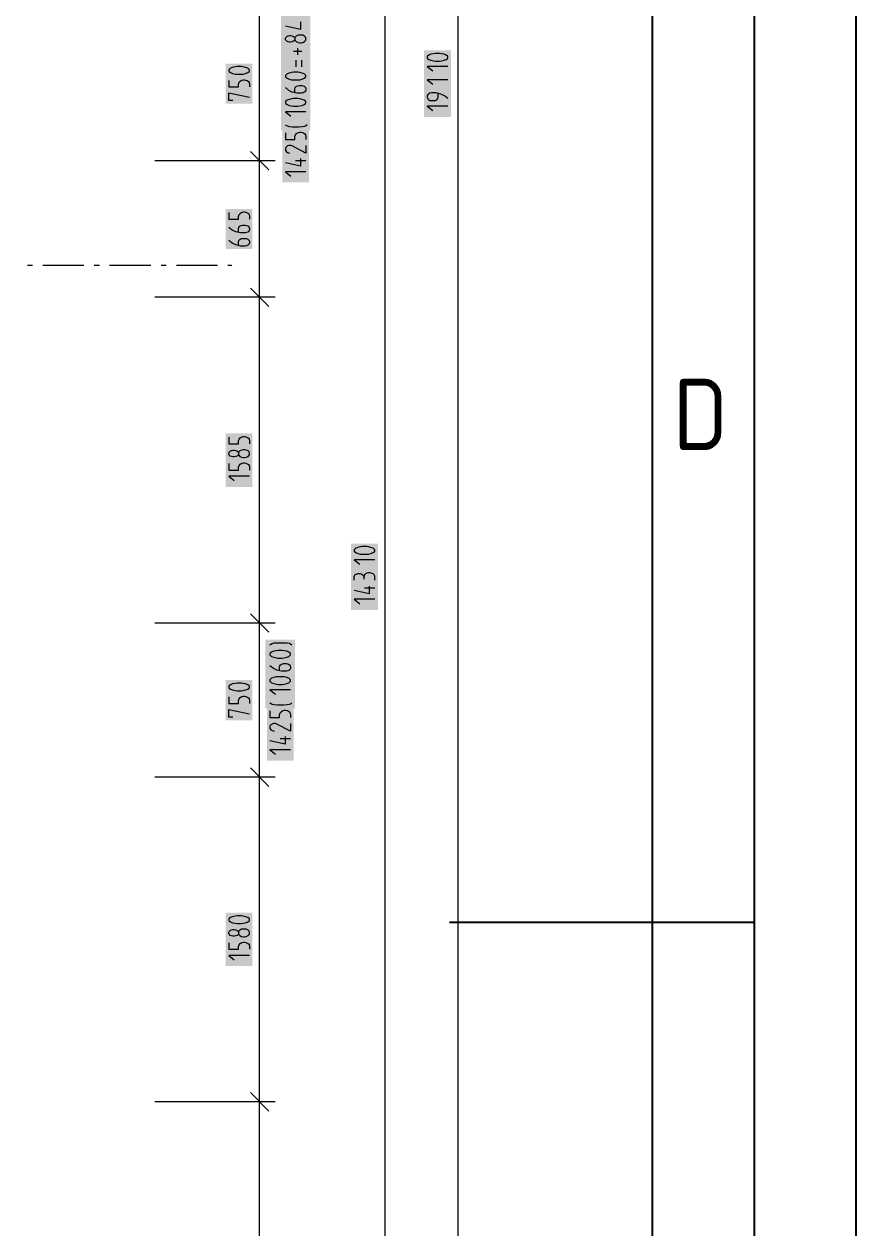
# Model space of a CAD drawing. Header units: millimetres. Extents: x 0 to 594, y 0 to 420.
# Drawn here: x 553.1 to 594, y 195 to 254.2 of the extents above; entities that cross this region are included whole.
import ezdxf

# ---------------------------------------------------------------- set-up
doc = ezdxf.new("R2010")
doc.units = ezdxf.units.MM
doc.header["$LTSCALE"] = 8
for name, color, linetype in [('035', 5, 'Continuous'), ('07', 7, 'Continuous'), ('PDF_Koty delkove', 7, 'Continuous'), ('PDF_Osy hlavni', 7, 'Continuous')]:
    doc.layers.add(name, color=color, linetype=linetype)
doc.styles.add('ISO Proportional', font='isocp.shx')

# ---------------------------------------------------------------- blocks, each defined once
blk = doc.blocks.new('IEC_border_a2')
at = {"layer": '035'}
for p, q in [((584, 10), (584, 410)), ((588.983, 210), (584, 210))]:
    blk.add_line(p, q, dxfattribs=at)
blk.add_lwpolyline([(0, 420), (594, 420), (594, 0), (0, 0)], close=True, dxfattribs=at)
at = {"layer": '07'}
blk.add_line((584, 210), (574, 210), dxfattribs=at)
blk.add_lwpolyline([(5, 415), (589, 415), (589, 5), (5, 5)], close=True, dxfattribs=at)
at = {"layer": '035', "style": 'ISO Proportional'}
blk.add_text('D', height=3.5, dxfattribs=at).set_placement((585, 233.254))

msp = doc.modelspace()

# ---------------------------------------------------------------- linework, layer by layer
at = {"layer": 'PDF_Koty delkove', "lineweight": 18}
for points in [[(570.836, 138.502), (570.836, 154.678), (570.836, 299.345), (570.836, 347.874), (570.836, 364.047)], [(574.429, 154.678), (574.429, 347.874)], [(564.669, 154.678), (564.669, 160.04), (564.669, 160.536), (564.669, 164.788), (564.669, 165.044), (564.669, 165.379), (564.669, 171.466), (564.669, 171.593), (564.669, 172.465), (564.669, 172.535), (564.669, 174.897), (564.669, 182.985), (564.669, 184.801), (564.669, 185.113), (564.669, 190.416), (564.669, 190.915), (564.669, 195.118), (564.669, 195.775), (564.669, 201.182), (564.669, 217.156), (564.669, 224.738), (564.669, 240.762), (564.669, 247.485), (564.669, 255.067)], [(566.674, 254.314), (566.674, 253.936), (565.933, 254.099)], [(566.404, 253.424), (566.387, 253.398), (566.337, 253.357), (566.27, 253.331), (566.202, 253.317), (566.134, 253.317), (566.068, 253.331), (566, 253.357), (565.949, 253.411), (565.933, 253.452), (565.933, 253.505), (565.949, 253.546), (566, 253.6), (566.068, 253.627), (566.134, 253.64)], [(566.134, 253.64), (566.202, 253.64), (566.27, 253.627), (566.337, 253.6), (566.387, 253.559), (566.404, 253.533)], [(566.539, 252.696), (566.539, 253.021)], [(566.741, 252.859), (566.337, 252.859)], [(566.472, 252.103), (566.472, 252.427)], [(566.741, 252.103), (566.741, 252.427)], [(573.518, 252.761), (573.316, 252.761), (573.216, 252.747), (573.097, 252.721), (572.996, 252.68), (572.929, 252.627), (572.912, 252.599), (572.912, 252.546), (572.929, 252.518), (572.996, 252.465), (573.097, 252.424), (573.216, 252.397), (573.316, 252.383), (573.518, 252.383)], [(573.518, 252.383), (573.619, 252.397), (573.737, 252.424), (573.838, 252.465), (573.906, 252.518), (573.923, 252.546), (573.923, 252.599), (573.906, 252.627), (573.838, 252.68), (573.737, 252.721), (573.619, 252.747), (573.518, 252.761)], [(566.539, 251.834), (566.337, 251.834), (566.236, 251.82), (566.118, 251.793), (566.017, 251.753), (565.949, 251.7), (565.933, 251.672), (565.933, 251.619), (565.949, 251.591), (566.017, 251.538), (566.118, 251.497), (566.236, 251.47), (566.337, 251.456)], [(566.337, 251.456), (566.539, 251.456), (566.64, 251.47), (566.758, 251.497), (566.859, 251.538), (566.927, 251.591), (566.944, 251.619), (566.944, 251.672), (566.927, 251.7), (566.859, 251.753), (566.758, 251.793), (566.64, 251.82), (566.539, 251.834)], [(573.923, 252.113), (572.912, 252.113), (573.181, 251.898)], [(563.153, 251.438), (563.153, 251.114), (563.624, 251.114), (563.624, 251.25), (563.658, 251.344), (563.709, 251.398), (563.793, 251.451), (563.86, 251.465), (563.927, 251.465), (563.995, 251.451), (564.062, 251.425), (564.112, 251.384), (564.147, 251.331), (564.164, 251.25), (564.164, 251.114)], [(566.404, 250.837), (566.404, 251.025), (566.421, 251.079), (566.455, 251.12), (566.489, 251.146), (566.539, 251.173), (566.606, 251.187), (566.741, 251.187), (566.809, 251.173), (566.859, 251.146), (566.893, 251.12), (566.927, 251.079), (566.944, 251.025), (566.944, 250.972), (566.927, 250.917), (566.893, 250.877), (566.859, 250.85), (566.809, 250.823), (566.741, 250.809), (566.505, 250.809), (566.27, 250.863), (566.101, 250.944), (565.933, 251.079)], [(573.923, 251.465), (572.912, 251.465), (573.181, 251.25)], [(563.354, 250.439), (563.153, 250.439), (563.153, 250.817), (564.164, 250.602)], [(566.539, 250.54), (566.337, 250.54), (566.236, 250.526), (566.118, 250.499), (566.017, 250.459), (565.949, 250.406), (565.933, 250.378), (565.933, 250.325), (565.949, 250.297)], [(565.949, 250.297), (566.017, 250.244), (566.118, 250.203), (566.236, 250.176), (566.337, 250.162), (566.539, 250.162), (566.64, 250.176), (566.758, 250.203), (566.859, 250.244), (566.927, 250.297), (566.944, 250.325), (566.944, 250.378), (566.927, 250.406), (566.859, 250.459), (566.758, 250.499), (566.64, 250.526), (566.539, 250.54)], [(573.923, 250.547), (573.754, 250.683), (573.586, 250.764), (573.35, 250.817), (573.114, 250.817), (573.047, 250.803), (572.996, 250.777), (572.963, 250.75), (572.929, 250.709), (572.912, 250.655), (572.912, 250.602), (572.929, 250.547), (572.963, 250.507), (572.996, 250.48), (573.047, 250.453), (573.114, 250.439), (573.249, 250.439), (573.316, 250.453), (573.383, 250.48), (573.434, 250.547), (573.451, 250.602), (573.451, 250.79)], [(573.923, 250.169), (572.912, 250.169), (573.181, 249.954)], [(566.944, 249.893), (565.933, 249.893), (566.202, 249.678)], [(567.011, 249.246), (566.944, 249.192), (566.876, 249.165), (566.775, 249.151), (566.606, 249.138), (566.27, 249.138), (566.134, 249.151), (566.034, 249.179), (565.967, 249.219), (565.933, 249.246)], [(565.933, 248.858), (565.933, 248.535), (566.404, 248.535), (566.404, 248.67), (566.439, 248.764), (566.489, 248.818), (566.573, 248.871), (566.64, 248.885), (566.708, 248.885), (566.775, 248.871), (566.842, 248.845), (566.893, 248.804), (566.927, 248.751), (566.944, 248.67), (566.944, 248.535)], [(566.944, 248.238), (566.944, 247.86), (566.27, 248.211), (566.202, 248.238), (566.101, 248.238), (566.034, 248.211), (565.984, 248.171), (565.949, 248.131), (565.933, 248.076), (565.933, 248.023), (565.949, 247.969), (565.984, 247.928), (566.034, 247.888), (566.134, 247.86)], [(565.124, 247.03), (564.215, 247.94)], [(566.674, 247.591), (566.674, 247.213), (565.933, 247.376)], [(564.669, 247.485), (564.316, 247.485), (559.514, 247.485)], [(565.428, 247.485), (564.669, 247.485), (563.911, 247.485)], [(566.944, 247.484), (566.439, 247.484)], [(566.944, 246.944), (565.933, 246.944)], [(565.933, 246.944), (566.202, 246.729)], [(563.153, 244.934), (563.153, 244.61), (563.624, 244.61), (563.624, 244.745), (563.658, 244.839), (563.709, 244.893), (563.793, 244.947)], [(563.793, 244.947), (563.86, 244.961), (563.927, 244.961), (563.995, 244.947), (564.062, 244.92), (564.112, 244.88), (564.147, 244.826), (564.164, 244.745), (564.164, 244.61)], [(563.624, 243.962), (563.624, 244.151), (563.641, 244.205), (563.675, 244.245), (563.709, 244.272), (563.759, 244.299), (563.826, 244.313), (563.961, 244.313), (564.028, 244.299), (564.079, 244.272), (564.112, 244.245), (564.147, 244.205), (564.164, 244.151), (564.164, 244.097), (564.147, 244.043), (564.112, 244.002), (564.079, 243.976), (564.028, 243.948), (563.961, 243.934), (563.725, 243.934), (563.49, 243.989), (563.321, 244.07), (563.153, 244.205)], [(563.624, 243.314), (563.624, 243.502), (563.641, 243.557), (563.675, 243.597), (563.709, 243.624), (563.759, 243.651), (563.826, 243.664), (563.961, 243.664), (564.028, 243.651), (564.079, 243.624), (564.112, 243.597), (564.147, 243.557), (564.164, 243.502), (564.164, 243.449), (564.147, 243.395), (564.112, 243.354), (564.079, 243.327), (564.028, 243.3), (563.961, 243.286), (563.725, 243.286), (563.49, 243.34), (563.321, 243.421), (563.153, 243.557)], [(565.124, 240.307), (564.215, 241.217)], [(564.669, 240.762), (564.316, 240.762), (559.514, 240.762)], [(565.428, 240.762), (564.669, 240.762), (563.911, 240.762)], [(563.153, 233.885), (563.153, 233.56), (563.624, 233.56), (563.624, 233.696), (563.658, 233.79), (563.709, 233.844), (563.793, 233.897), (563.86, 233.911), (563.927, 233.911), (563.995, 233.897), (564.062, 233.871), (564.112, 233.83), (564.147, 233.777), (564.164, 233.696), (564.164, 233.56)], [(563.624, 233.02), (563.607, 232.993), (563.556, 232.953), (563.49, 232.926), (563.422, 232.912), (563.354, 232.912), (563.287, 232.926), (563.22, 232.953), (563.169, 233.007), (563.153, 233.048), (563.153, 233.101), (563.169, 233.142), (563.22, 233.196), (563.287, 233.223), (563.354, 233.236), (563.422, 233.236), (563.49, 233.223), (563.556, 233.196), (563.607, 233.155), (563.624, 233.129)], [(563.692, 233.21), (563.641, 233.155), (563.624, 233.129), (563.624, 233.02), (563.641, 232.993), (563.692, 232.939), (563.776, 232.899), (563.86, 232.885), (563.927, 232.885), (564.011, 232.899), (564.096, 232.939), (564.147, 232.993), (564.164, 233.048), (564.164, 233.101), (564.147, 233.155), (564.096, 233.21), (564.011, 233.249), (563.927, 233.263)], [(563.927, 233.263), (563.86, 233.263), (563.776, 233.249), (563.692, 233.21)], [(563.153, 232.588), (563.153, 232.264), (563.624, 232.264), (563.624, 232.4), (563.658, 232.494), (563.709, 232.548), (563.793, 232.601), (563.86, 232.615), (563.927, 232.615), (563.995, 232.601), (564.062, 232.575), (564.112, 232.534), (564.147, 232.481), (564.164, 232.4), (564.164, 232.264)], [(564.164, 231.967), (563.153, 231.967), (563.422, 231.752)], [(569.925, 228.497), (569.723, 228.497), (569.623, 228.483), (569.505, 228.456), (569.404, 228.416), (569.336, 228.362), (569.32, 228.335), (569.32, 228.281), (569.336, 228.254), (569.404, 228.2), (569.505, 228.16), (569.623, 228.132), (569.723, 228.119), (569.925, 228.119), (570.027, 228.132), (570.145, 228.16), (570.246, 228.2), (570.314, 228.254), (570.331, 228.281), (570.331, 228.335), (570.314, 228.362), (570.246, 228.416), (570.145, 228.456), (570.027, 228.483)], [(570.027, 228.483), (569.925, 228.497)], [(570.331, 227.849), (569.32, 227.849), (569.589, 227.633)], [(569.32, 226.85), (569.32, 227.012), (569.336, 227.066), (569.37, 227.12), (569.421, 227.147), (569.521, 227.174), (569.589, 227.174), (569.69, 227.147), (569.758, 227.093), (569.791, 227.012), (569.791, 226.904)], [(570.331, 226.85), (570.331, 227.039), (570.296, 227.106), (570.246, 227.16), (570.162, 227.187), (570.094, 227.201), (570.027, 227.201), (569.943, 227.187), (569.876, 227.16), (569.825, 227.106), (569.791, 227.012)], [(570.061, 226.553), (570.061, 226.174), (569.32, 226.337)], [(570.331, 226.445), (569.825, 226.445)], [(570.331, 225.905), (569.32, 225.905), (569.589, 225.689)], [(565.124, 224.283), (564.215, 225.193)], [(564.669, 224.738), (564.316, 224.738), (559.514, 224.738)], [(565.428, 224.738), (564.669, 224.738), (563.911, 224.738)], [(565.175, 223.661), (565.208, 223.689), (565.276, 223.729), (565.376, 223.756), (565.512, 223.77), (565.848, 223.77), (566.017, 223.756), (566.118, 223.743), (566.186, 223.715), (566.253, 223.661)], [(565.478, 223.378), (565.36, 223.352), (565.259, 223.311), (565.191, 223.258), (565.175, 223.23), (565.175, 223.177), (565.191, 223.149), (565.259, 223.096), (565.36, 223.056), (565.478, 223.028), (565.578, 223.014), (565.78, 223.014), (565.882, 223.028), (566, 223.056), (566.101, 223.096), (566.169, 223.149), (566.186, 223.177), (566.186, 223.23), (566.169, 223.258), (566.101, 223.311), (566, 223.352), (565.882, 223.378), (565.78, 223.392)], [(565.78, 223.392), (565.578, 223.392), (565.478, 223.378)], [(565.646, 222.395), (565.646, 222.583), (565.663, 222.637), (565.697, 222.678), (565.731, 222.705), (565.78, 222.731), (565.848, 222.745), (565.983, 222.745), (566.05, 222.731), (566.101, 222.705), (566.134, 222.678), (566.169, 222.637), (566.186, 222.583), (566.186, 222.53), (566.169, 222.476), (566.134, 222.435), (566.101, 222.408), (566.05, 222.381), (565.983, 222.367), (565.747, 222.367), (565.512, 222.421), (565.343, 222.502), (565.175, 222.637)], [(563.759, 221.784), (563.556, 221.784), (563.456, 221.77), (563.338, 221.744), (563.237, 221.703), (563.169, 221.65), (563.153, 221.622), (563.153, 221.569), (563.169, 221.541), (563.237, 221.488), (563.338, 221.447), (563.456, 221.42), (563.556, 221.406), (563.759, 221.406), (563.86, 221.42), (563.978, 221.447)], [(563.978, 221.447), (564.079, 221.488), (564.147, 221.541), (564.164, 221.569), (564.164, 221.622), (564.147, 221.65), (564.079, 221.703), (563.978, 221.744), (563.86, 221.77), (563.759, 221.784)], [(563.153, 221.109), (563.153, 220.785), (563.624, 220.785), (563.624, 220.921), (563.658, 221.015), (563.709, 221.069), (563.793, 221.122), (563.86, 221.136), (563.927, 221.136), (563.995, 221.122), (564.062, 221.096), (564.112, 221.055), (564.147, 221.002), (564.164, 220.921), (564.164, 220.785)], [(566.186, 221.451), (565.175, 221.451), (565.444, 221.236)], [(563.354, 220.11), (563.153, 220.11), (563.153, 220.488), (564.164, 220.273)], [(566.253, 220.804), (566.186, 220.75), (566.118, 220.723), (566.017, 220.71), (565.848, 220.696), (565.512, 220.696), (565.376, 220.71), (565.276, 220.737), (565.208, 220.777), (565.175, 220.804)], [(565.175, 220.417), (565.175, 220.093), (565.646, 220.093), (565.646, 220.228), (565.68, 220.322), (565.731, 220.376), (565.815, 220.43), (565.882, 220.443), (565.949, 220.443), (566.017, 220.43), (566.084, 220.403), (566.134, 220.362), (566.169, 220.309), (566.186, 220.228), (566.186, 220.093)], [(566.186, 219.796), (566.186, 219.419), (565.512, 219.77), (565.444, 219.796), (565.343, 219.796), (565.276, 219.77), (565.225, 219.729), (565.191, 219.689), (565.175, 219.635), (565.175, 219.581), (565.191, 219.527), (565.225, 219.487), (565.276, 219.446), (565.376, 219.419)], [(565.916, 219.149), (565.916, 218.772), (565.175, 218.934)], [(566.186, 219.042), (565.68, 219.042)], [(566.186, 218.502), (565.175, 218.502), (565.444, 218.287)], [(565.124, 216.701), (564.215, 217.611)], [(564.669, 217.156), (564.316, 217.156), (559.514, 217.156)], [(565.428, 217.156), (564.669, 217.156), (563.911, 217.156)], [(563.759, 210.33), (563.556, 210.33), (563.456, 210.317), (563.338, 210.29), (563.237, 210.249), (563.169, 210.196), (563.153, 210.168)], [(563.153, 210.168), (563.153, 210.115), (563.169, 210.087), (563.237, 210.034), (563.338, 209.993), (563.456, 209.966), (563.556, 209.952), (563.759, 209.952), (563.86, 209.966), (563.978, 209.993), (564.079, 210.034), (564.147, 210.087), (564.164, 210.115), (564.164, 210.168), (564.147, 210.196), (564.079, 210.249), (563.978, 210.29), (563.86, 210.317), (563.759, 210.33)], [(563.624, 209.439), (563.607, 209.413), (563.556, 209.372), (563.49, 209.345), (563.422, 209.332), (563.354, 209.332), (563.287, 209.345), (563.22, 209.372), (563.169, 209.426), (563.153, 209.467), (563.153, 209.52), (563.169, 209.561), (563.22, 209.615), (563.287, 209.642), (563.354, 209.656), (563.422, 209.656), (563.49, 209.642), (563.556, 209.615), (563.607, 209.575), (563.624, 209.548)], [(563.153, 209.008), (563.153, 208.684), (563.624, 208.684), (563.624, 208.819), (563.658, 208.913), (563.709, 208.967), (563.793, 209.021), (563.86, 209.034), (563.927, 209.034), (563.995, 209.021)], [(563.995, 209.021), (564.062, 208.994), (564.112, 208.953), (564.147, 208.9), (564.164, 208.819), (564.164, 208.684)], [(564.164, 208.386), (563.153, 208.386), (563.422, 208.171)], [(565.124, 200.727), (564.215, 201.637)], [(564.669, 201.182), (564.316, 201.182), (559.514, 201.182)], [(565.428, 201.182), (564.669, 201.182), (563.911, 201.182)]]:
    msp.add_lwpolyline(points, dxfattribs=at)
for points in [[(566.708, 253.667), (566.64, 253.667), (566.556, 253.653), (566.472, 253.614), (566.421, 253.559), (566.404, 253.533), (566.404, 253.424), (566.421, 253.398), (566.472, 253.344), (566.556, 253.303), (566.64, 253.289), (566.708, 253.289), (566.791, 253.303), (566.876, 253.344), (566.927, 253.398), (566.944, 253.452), (566.944, 253.505), (566.927, 253.559), (566.876, 253.614), (566.791, 253.653)], [(563.759, 252.113), (563.556, 252.113), (563.456, 252.099), (563.338, 252.073), (563.237, 252.032), (563.169, 251.979), (563.153, 251.951), (563.153, 251.898), (563.169, 251.87), (563.237, 251.817), (563.338, 251.776), (563.456, 251.749), (563.556, 251.735), (563.759, 251.735), (563.86, 251.749), (563.978, 251.776), (564.079, 251.817), (564.147, 251.87), (564.164, 251.898), (564.164, 251.951), (564.147, 251.979), (564.079, 252.032), (563.978, 252.073), (563.86, 252.099)], [(565.78, 222.098), (565.578, 222.098), (565.478, 222.084), (565.36, 222.057), (565.259, 222.017), (565.191, 221.964), (565.175, 221.936), (565.175, 221.883), (565.191, 221.855), (565.259, 221.802), (565.36, 221.761), (565.478, 221.734), (565.578, 221.72), (565.78, 221.72), (565.882, 221.734), (566, 221.761), (566.101, 221.802), (566.169, 221.855), (566.186, 221.883), (566.186, 221.936), (566.169, 221.964), (566.101, 222.017), (566, 222.057), (565.882, 222.084)], [(563.927, 209.682), (563.86, 209.682), (563.776, 209.669), (563.692, 209.629), (563.641, 209.575), (563.624, 209.548), (563.624, 209.439), (563.641, 209.413), (563.692, 209.358), (563.776, 209.318), (563.86, 209.304), (563.927, 209.304), (564.011, 209.318), (564.096, 209.358), (564.147, 209.413), (564.164, 209.467), (564.164, 209.52), (564.147, 209.575), (564.096, 209.629), (564.011, 209.669)]]:
    msp.add_lwpolyline(points, close=True, dxfattribs=at)
at = {"layer": 'PDF_Koty delkove', "color": 7, "lineweight": 18, "true_color": 0xffffff, "transparency": 33554559}
for points in [[(567.163, 248.986), (567.163, 256.137), (565.714, 248.986), (565.714, 256.137)], [(574.075, 249.639), (574.075, 252.913), (572.761, 249.639), (572.761, 252.913)], [(564.316, 250.287), (564.316, 252.265), (563.001, 250.287), (563.001, 252.265)], [(567.096, 246.415), (567.096, 249.037), (565.782, 246.415), (565.782, 249.037)], [(564.316, 243.135), (564.316, 245.112), (563.001, 243.135), (563.001, 245.112)], [(564.316, 231.437), (564.316, 234.063), (563.001, 231.437), (563.001, 234.063)], [(570.483, 225.375), (570.483, 228.648), (569.168, 225.375), (569.168, 228.648)], [(566.405, 220.544), (566.405, 223.921), (564.956, 220.544), (564.956, 223.921)], [(564.316, 219.958), (564.316, 221.936), (563.001, 219.958), (563.001, 221.936)], [(566.338, 217.973), (566.338, 220.595), (565.023, 217.973), (565.023, 220.595)], [(564.316, 207.856), (564.316, 210.482), (563.001, 207.856), (563.001, 210.482)]]:
    msp.add_solid(points, dxfattribs=at)
at = {"layer": 'PDF_Osy hlavni', "lineweight": 18}
for points in [[(553.497, 242.329), (553.244, 242.329)], [(556.024, 242.329), (554.002, 242.329)], [(556.783, 242.329), (556.53, 242.329)], [(559.31, 242.329), (557.288, 242.329)], [(560.068, 242.329), (559.816, 242.329)], [(562.596, 242.329), (560.574, 242.329)], [(563.28, 242.329), (563.101, 242.329)]]:
    msp.add_lwpolyline(points, dxfattribs=at)
at = {"layer": 'PDF_Osy hlavni', "lineweight": 18, "transparency": 33554559}
msp.add_solid([(563.325, 242.329), (563.28, 242.283), (563.28, 242.374), (563.234, 242.329)], dxfattribs=at)

# ---------------------------------------------------------------- block references
msp.add_blockref('IEC_border_a2', (0, 0))

doc.saveas('drawing.dxf')
